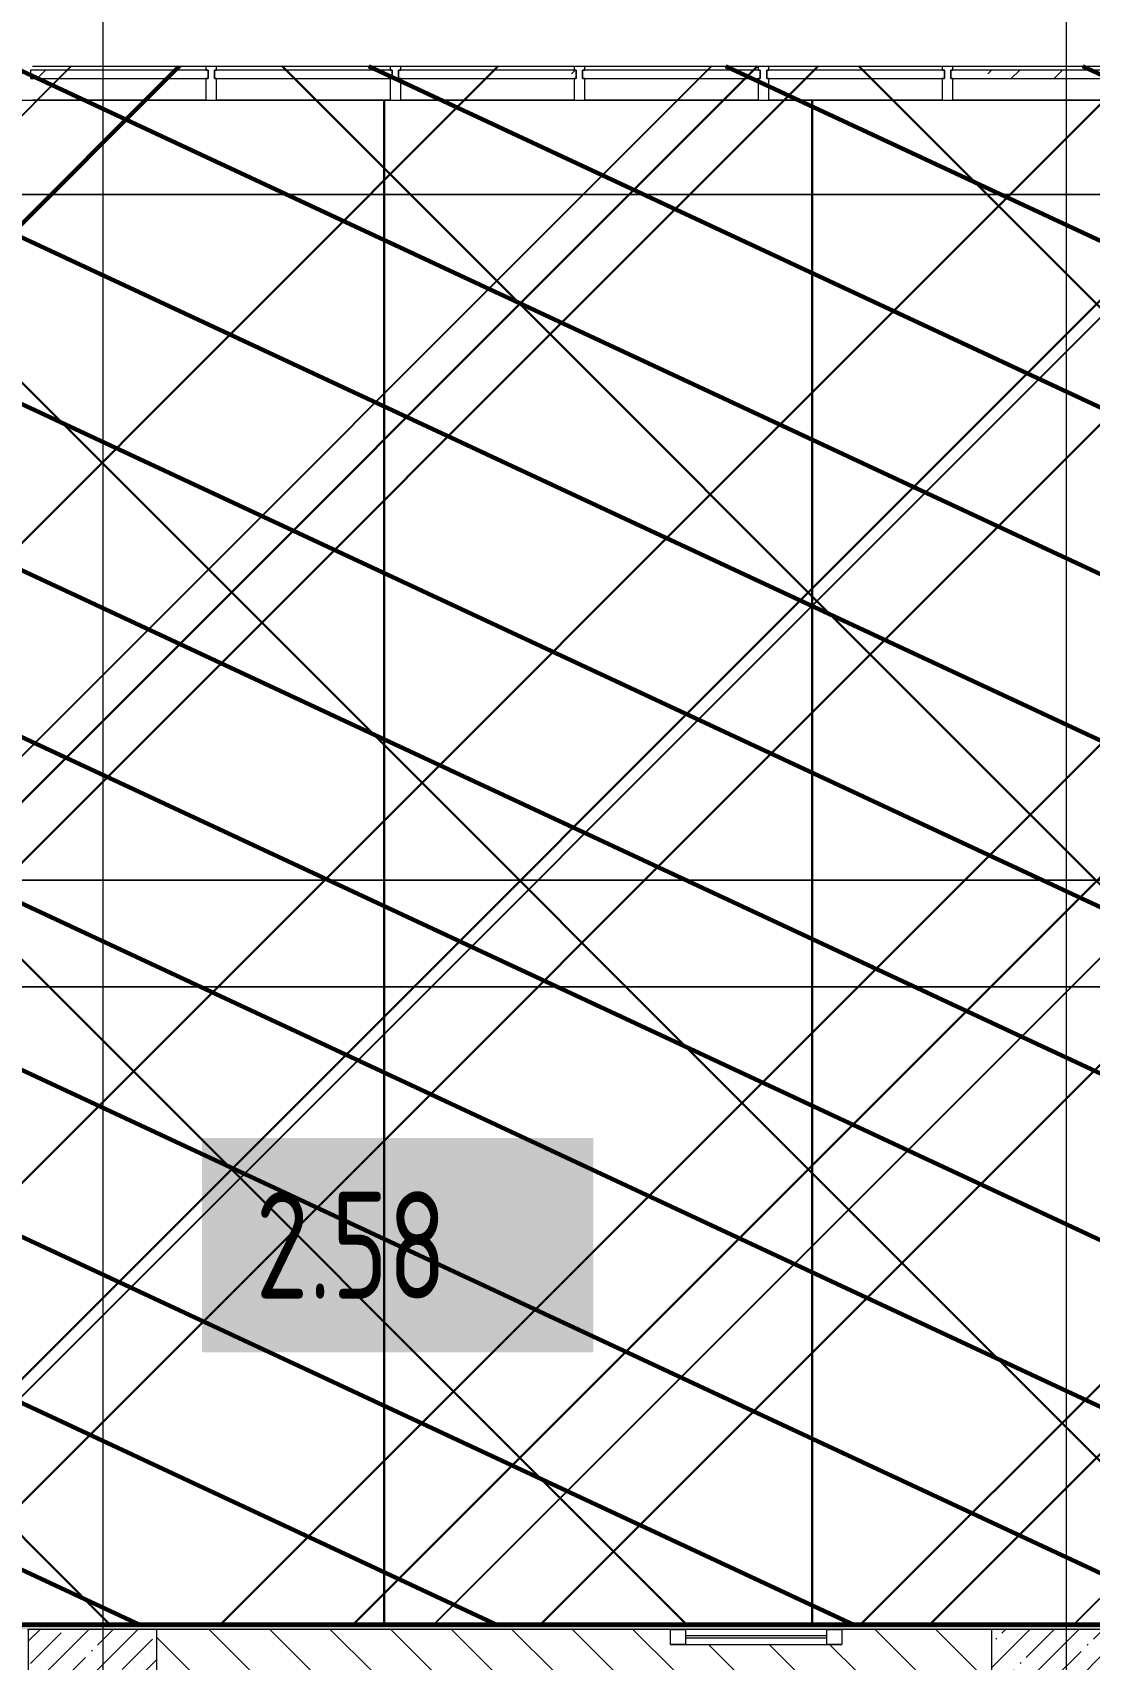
# Model space of a CAD drawing. Header units: millimetres. Extents: x -164500 to 426394, y -51911 to 102118.
# Drawn here: x 156452 to 161390, y 7759 to 15357 of the extents above; entities that cross this region are included whole.
import ezdxf

# ---------------------------------------------------------------- set-up
doc = ezdxf.new("R2010")
doc.units = ezdxf.units.MM
doc.linetypes.add('Осевая', pattern=[6350, 1270, -952.5, 3175, -952.5])
for name, color, linetype, lineweight in [('0) шлифовка', 5, 'Continuous', 60), ('1.4) Плинтус ПЛ-4', 6, 'Continuous', 60), ('5.3) Л-7 Линолеум 4 вып', 230, 'Continuous', 30), ('7.5) НЗ Линолеум Темпо ПЛЮС', 134, 'Continuous', 30), ('A-FLOR', 7, 'Continuous', 9), ('A-GLAZ', 7, 'Continuous', 9), ('A-GLAZ-1', 7, 'Continuous', 5), ('A-GLAZ-CURT', 7, 'Continuous', 9), ('A-GLAZ-CURT-1', 7, 'Continuous', 5), ('A-GLAZ-CURT-2', 7, 'Continuous', 20), ('A-GLAZ-CWMG', 7, 'Continuous', 9), ('A-GLAZ-CWMG-1', 7, 'Continuous', 20), ('A-WALL', 7, 'Continuous', 5), ('I-WALL', 7, 'Continuous', 5), ('S-COLS', 7, 'Continuous', 9), ('S-COLS-1', 7, 'Continuous', 5), ('Оси', 7, 'Continuous', 9), ('Оси-2', 7, 'Осевая', 9)]:
    doc.layers.add(name, color=color, linetype=linetype, lineweight=lineweight)
doc.layers.add('2) защита вин плитк', color=6, linetype='Continuous')
doc.layers.add('3.2.3) П-13.2', color=6, linetype='Continuous')
doc.layers.add('A-WALL-1', color=9, linetype='Continuous', lineweight=5, true_color=0x808080)
doc.styles.add('СПДС', font='ГОСТ тип А.ttf', dxfattribs={"width": 0.9})

# ---------------------------------------------------------------- blocks, each defined once
blk = doc.blocks.new('BSC_Колонна _Прямоугольная - 600х600-V411-Объем проектирования 2 этажа')
at = {"layer": 'S-COLS-1'}
h = blk.add_hatch(dxfattribs=at)
h.set_pattern_fill('FP_158', color=256, style=0, pattern_type=2)
h.set_pattern_definition([(45, (-7960, -7600), (-114.0493, 114.0493), []), (45, (-7845.95, -7600), (-114.0493, 114.0493), [201.613, -40.323, 6.706, -33.617])])
h.paths.add_polyline_path([(139.8, -300), (300, -300), (300, 300), (-300, 300), (-300, -300), (102.2, -300)])
for p, q in [((300, 300), (-300, 300)), ((-300, 300), (-300, -300)), ((300, -300), (300, 300)), ((-300, -300), (300, -300))]:
    blk.add_line(p, q, dxfattribs=at)
blk = doc.blocks.new('BSC_Колонна _Прямоугольная - 600х600-20441433-Объем проектирования 2 этажа')
at = {"layer": 'S-COLS-1'}
h = blk.add_hatch(dxfattribs=at)
h.set_pattern_fill('FP_175', color=256, style=0, pattern_type=2)
h.set_pattern_definition([(45, (-12460, -7600), (-114.0493, 114.0493), []), (45, (-12345.95, -7600), (-114.0493, 114.0493), [201.612, -40.322, 6.706, -33.617])])
h.paths.add_polyline_path([(300, -300), (300, 300), (-300, 300), (-300, -300), (150, -300)])
for p, q in [((300, 300), (-300, 300)), ((-300, 300), (-300, -300)), ((300, -300), (300, 300)), ((-300, -300), (300, -300))]:
    blk.add_line(p, q, dxfattribs=at)
blk = doc.blocks.new('Системная панель - Стекло - 40мм-23997899-Объем проектирования 2 этажа')
at = {"layer": 'A-GLAZ-CURT-2'}
for p, q in [((415, 0), (-415, 0)), ((-415, 0), (-415, -40)), ((415, -40), (415, 0)), ((-415, -40), (415, -40))]:
    blk.add_line(p, q, dxfattribs=at)
blk = doc.blocks.new('Прямоугольный импост - Импост структурный с накладкой - 160мм-23771909-Объем проектирования 2 этажа')
at = {"layer": 'A-GLAZ-CWMG'}
for p, q in [((11930, 15200), (11120, 15200)), ((11930, 15043), (11120, 15043))]:
    blk.add_line(p, q, dxfattribs=at)
blk = doc.blocks.new('Прямоугольный импост - Импост структурный с накладкой - 160мм-23997894-Объем проектирования 2 этажа')
at = {"layer": 'A-GLAZ-CWMG-1'}
for p, q in [((-25, 40), (-25, 140)), ((-25, 140), (25, 140)), ((25, 140), (25, 40)), ((-15, 40), (-25, 40)), ((-25, -17), (-25, 0)), ((-25, 0), (-15, 0)), ((-15, 0), (-15, 40)), ((15, 40), (15, 0)), ((25, 40), (15, 40)), ((15, 0), (25, 0)), ((25, 0), (25, -17)), ((25, -17), (-25, -17))]:
    blk.add_line(p, q, dxfattribs=at)
blk = doc.blocks.new('Системная панель - Стекло - 40мм-V433-Объем проектирования 2 этажа')
at = {"layer": 'A-GLAZ-CURT-2'}
for p, q in [((415, 0), (-415, 0)), ((-415, 0), (-415, -40)), ((415, -40), (415, 0)), ((-415, -40), (415, -40))]:
    blk.add_line(p, q, dxfattribs=at)
blk = doc.blocks.new('Системная панель - Стекло - 40мм-V434-Объем проектирования 2 этажа')
at = {"layer": 'A-GLAZ-CURT-1'}
h = blk.add_hatch(dxfattribs=at)
h.set_pattern_fill('FP_208', color=256, style=0, pattern_type=2)
h.set_pattern_definition([(45, (-10005, -14983), (-565.685, 565.685), [400, -1200]), (45, (-10405, -15183), (-565.685, 565.685), [1200, -400]), (45, (-9605, -15383), (-565.685, 565.685), [400, -1200])])
h.paths.add_polyline_path([(415, -40), (415, 0), (-415, 0), (-415, -40), (405, -40)])
at = {"layer": 'A-GLAZ-CURT-2'}
for p, q in [((415, 0), (-415, 0)), ((-415, 0), (-415, -40)), ((415, -40), (415, 0)), ((-415, -40), (415, -40))]:
    blk.add_line(p, q, dxfattribs=at)
blk = doc.blocks.new('Системная панель - Стекло - 40мм-V435-Объем проектирования 2 этажа')
at = {"layer": 'A-GLAZ-CURT-1'}
h = blk.add_hatch(dxfattribs=at)
h.set_pattern_fill('FP_209', color=256, style=0, pattern_type=2)
h.set_pattern_definition([(45, (-8285, -14983), (-565.685, 565.685), [400, -1200]), (45, (-8685, -15183), (-565.685, 565.685), [1200, -400]), (45, (-7885, -15383), (-565.685, 565.685), [400, -1200])])
h.paths.add_polyline_path([(415, -40), (415, 0), (-415, 0), (-415, -40), (405, -40)])
at = {"layer": 'A-GLAZ-CURT-2'}
for p, q in [((415, 0), (-415, 0)), ((-415, 0), (-415, -40)), ((415, -40), (415, 0)), ((-415, -40), (415, -40))]:
    blk.add_line(p, q, dxfattribs=at)
blk = doc.blocks.new('Системная панель - Стекло - 40мм-V436-Объем проектирования 2 этажа')
at = {"layer": 'A-GLAZ-CURT-1'}
h = blk.add_hatch(dxfattribs=at)
h.set_pattern_fill('FP_210', color=256, style=0, pattern_type=2)
h.set_pattern_definition([(45, (-12585, -14983), (-565.685, 565.685), [400, -1200]), (45, (-12985, -15183), (-565.685, 565.685), [1200, -400]), (45, (-12185, -15383), (-565.685, 565.685), [400, -1200])])
h.paths.add_polyline_path([(415, -40), (415, 0), (-415, 0), (-415, -40), (405, -40)])
at = {"layer": 'A-GLAZ-CURT-2'}
for p, q in [((415, 0), (-415, 0)), ((-415, 0), (-415, -40)), ((415, -40), (415, 0)), ((-415, -40), (415, -40))]:
    blk.add_line(p, q, dxfattribs=at)
blk = doc.blocks.new('Системная панель - Стекло - 40мм-V437-Объем проектирования 2 этажа')
at = {"layer": 'A-GLAZ-CURT-1'}
h = blk.add_hatch(dxfattribs=at)
h.set_pattern_fill('FP_211', color=256, style=0, pattern_type=2)
h.set_pattern_definition([(45, (-10865, -14983), (-565.685, 565.685), [400, -1200]), (45, (-11265, -15183), (-565.685, 565.685), [1200, -400]), (45, (-10465, -15383), (-565.685, 565.685), [400, -1200])])
h.paths.add_polyline_path([(415, -40), (415, 0), (-415, 0), (-415, -40), (405, -40)])
at = {"layer": 'A-GLAZ-CURT-2'}
for p, q in [((415, 0), (-415, 0)), ((-415, 0), (-415, -40)), ((415, -40), (415, 0)), ((-415, -40), (415, -40))]:
    blk.add_line(p, q, dxfattribs=at)
blk = doc.blocks.new('120_Окно_СКБ_1Ст - 120_Окно_СКБ_1Ст 400х800 EI30-24230873-Объем проектирования 2 этажа')
at = {"layer": 'A-GLAZ'}
for p, q in [((-400, 30), (-400, 100)), ((-400, 100), (-330, 100)), ((-330, 100), (-330, 30)), ((330, 30), (330, 100)), ((330, 100), (400, 100)), ((400, 100), (400, 30)), ((-330, 30), (-400, 30)), ((400, 30), (330, 30))]:
    blk.add_line(p, q, dxfattribs=at)
at = {"layer": 'A-GLAZ-1'}
for p, q in [((400, 100), (-400, 100)), ((-400, 30), (400, 30)), ((330, 70), (-330, 70)), ((330, 60), (-330, 60))]:
    blk.add_line(p, q, dxfattribs=at)

msp = doc.modelspace()

# ---------------------------------------------------------------- hatches: boundary and pattern name
at = {"layer": '0) шлифовка', "true_color": 0x2776bb}
h = msp.add_hatch(dxfattribs=at)
h.set_pattern_fill('ANSI31', color=152, scale=222, angle=110)
h.set_pattern_definition([(155, (149298.1, 20823.34), (-297.882, -638.81), [])])
h.paths.add_polyline_path([(162332.033, 15200), (155553.123, 15200), (155553.123, 13999), (153132.123, 13999), (153132.123, 7921), (162332.033, 7921)])
at = {"layer": '2) защита вин плитк'}
h = msp.add_hatch(dxfattribs=at)
h.set_pattern_fill('ANSI31', color=256, scale=600)
h.set_pattern_definition([(45, (149298.1, 20823.3), (-1347.04, 1347.04), [])])
h.paths.add_polyline_path([(162332.033, 15200), (155553.123, 15200), (155553.123, 13999), (153132.123, 13999), (153132.123, 7921), (162332.033, 7921)])
at = {"layer": '3.2.3) П-13.2'}
h = msp.add_hatch(dxfattribs=at)
h.set_pattern_fill('ANSI32', color=256, scale=222)
h.set_pattern_definition([(45, (149298.1, 20823.3), (-1495.21, 1495.21), []), (45, (150295, 20823.3), (-1495.2, 1495.2), [])])
h.paths.add_polyline_path([(162332.033, 15200), (155553.123, 15200), (155553.123, 13999), (153132.123, 13999), (153132.123, 7921), (162332.033, 7921)])
at = {"layer": '5.3) Л-7 Линолеум 4 вып'}
h = msp.add_hatch(dxfattribs=at)
h.set_pattern_fill('ANSI37', color=256, scale=600)
h.set_pattern_definition([(45, (149298.1, 20823.3), (-1347.04, 1347.04), []), (135, (149298.1, 20823.3), (-1347.04, -1347.04), [])])
h.paths.add_polyline_path([(162332.033, 15200), (155553.123, 15200), (155553.123, 13999), (153132.123, 13999), (153132.123, 7921), (162332.033, 7921)])
at = {"layer": '7.5) НЗ Линолеум Темпо ПЛЮС'}
h = msp.add_hatch(dxfattribs=at)
h.set_pattern_fill('ANSI31', color=256, scale=333)
h.set_pattern_definition([(45, (149298.1, 20823.3), (-747.606, 747.606), [])])
h.paths.add_polyline_path([(162332.033, 15200), (155553.123, 15200), (155553.123, 13999), (153132.123, 13999), (153132.123, 7921), (162332.033, 7921)])
at = {"layer": 'I-WALL'}
h = msp.add_hatch(dxfattribs=at)
h.set_pattern_fill('FP_191', color=256, style=0, pattern_type=2)
h.set_pattern_definition([(0, (148772.123, -0.94), (243.84, 60.96), [20.117, -162.763, 20.117, -162.763, -975.36]), (0, (148772.123, -0.94), (243.84, 60.96), [-365.76, 20.117, -345.643, 20.117, -162.763, -426.72]), (0, (148772.123, -0.94), (243.84, 60.96), [-914.4, 20.117, -101.803, 20.117, -284.683]), (120, (148863.563, 29.54), (-174.7129, 180.69163), [20.117, -162.763, 20.117, -162.763, -975.36]), (120, (148863.563, 29.54), (-174.7129, 180.69163), [-365.76, 20.117, -345.643, 20.117, -162.763, -426.72]), (120, (148863.563, 29.54), (-174.7129, 180.69163), [-914.4, 20.117, -101.803, 20.117, -284.683]), (240, (148894.043, 151.46), (-69.1271, -241.65163), [20.117, -162.763, 20.117, -162.763, -975.36]), (240, (148894.043, 151.46), (-69.1271, -241.65163), [-365.76, 20.117, -345.643, 20.117, -162.763, -426.72]), (240, (148894.043, 151.46), (-69.1271, -241.65163), [-914.4, 20.117, -101.803, 20.117, -284.683])])
h.paths.add_polyline_path([(159725.22, 7899.059), (162332.033, 7899.059), (162332.033, 7919.059), (155302.123, 7919.059), (155302.123, 7899.059), (159432.123, 7899.059)])
h.paths.add_polyline_path([(152502.123, 7899.059), (152802.123, 7899.059), (152802.123, 7919.059), (152057.123, 7919.059), (152057.123, 7907.059), (152112.123, 7907.059), (152112.123, 7899.059), (152497.877, 7899.059)])
h.paths.add_polyline_path([(168532.123, 7899.059), (168782.123, 7899.059), (168782.123, 7919.059), (163772.033, 7919.059), (163772.033, 7899.059), (168398.033, 7899.059)])
h.paths.add_polyline_path([(150223.552, 7899.059), (150602.123, 7900.847), (150602.123, 7907.059), (150657.123, 7907.059), (150657.123, 7919.059), (150042.123, 7919.059), (150042.123, 7899.059)])
h = msp.add_hatch(dxfattribs=at)
h.set_pattern_fill('FP_23', color=256, style=0, pattern_type=2)
h.set_pattern_definition([(135, (148772.12, -0.94), (-141.4214, -141.4214), [])])
h.paths.add_polyline_path([(162332.033, 7699.059), (162332.033, 7899.059), (161532.123, 7899.059), (161532.123, 7699.059), (161552.123, 7699.059)])
h.paths.add_polyline_path([(163941.41, 7699.059), (165432.123, 7699.059), (165432.123, 7899.059), (163772.033, 7899.059), (163772.033, 7699.059)])
h.paths.add_polyline_path([(160252.123, 7699.059), (160932.123, 7699.059), (160932.123, 7899.059), (160232.123, 7899.059), (160232.123, 7829.059), (159432.123, 7829.059), (159432.123, 7899.059), (157032.123, 7899.059), (157032.123, 7699.059), (160232.123, 7699.059)])
h.paths.add_polyline_path([(156432.123, 7699.059), (156432.123, 7899.059), (155302.123, 7899.059), (155302.123, 7699.059), (156412.123, 7699.059)])
h.paths.add_polyline_path([(152502.123, 7699.059), (152802.123, 7699.059), (152802.123, 7899.059), (152502.123, 7899.059)])

# ---------------------------------------------------------------- linework, layer by layer
at = {"layer": '1.4) Плинтус ПЛ-4'}
msp.add_line((162332.033, 7920.059), (155302.123, 7920.059), dxfattribs=at)
at = {"layer": '7.5) НЗ Линолеум Темпо ПЛЮС'}
for points in [[(158094.931, 7918.059), (158094.931, 15038.059)], [(160094.931, 7918.059), (160094.931, 15038.059)]]:
    msp.add_lwpolyline(points, dxfattribs=at)
at = {"layer": 'A-FLOR'}
for p, q in [((162482.123, 15040), (155552.123, 15040)), ((162482.123, 15039.059), (155552.123, 15039.059)), ((162462.38, 14600), (155552.123, 14600)), ((162462.38, 14599.059), (155552.123, 14599.059)), ((155552.123, 11400), (162462.38, 11400)), ((155552.123, 11399.059), (162462.38, 11399.059)), ((162462.38, 10900), (155552.123, 10900)), ((162462.38, 10899.059), (155552.123, 10899.059))]:
    msp.add_line(p, q, dxfattribs=at)
at = {"layer": 'A-WALL'}
for p, q in [((159432.123, 7899.059), (157032.123, 7899.059)), ((160932.123, 7899.059), (160232.123, 7899.059))]:
    msp.add_line(p, q, dxfattribs=at)
at = {"layer": 'A-WALL-1'}
msp.add_line((162332.033, 7919.059), (155302.123, 7919.059), dxfattribs=at)
at = {"layer": 'Оси'}
for points in [[(156782.123, -1907.2), (156782.123, 3092.8), (156782.123, 22397.13), (156782.123, 27397.13)], [(161282.123, -1907.2), (161282.123, 3092.8), (161282.123, 22397.13), (161282.123, 27397.13)]]:
    msp.add_lwpolyline(points, dxfattribs=at)
at = {"layer": 'Оси-2'}
for p, q in [((156782.123, 3093.741), (156782.123, 22398.071)), ((161282.123, 3093.741), (161282.123, 22398.071))]:
    msp.add_line(p, q, dxfattribs=at)

# ---------------------------------------------------------------- block references
at = {"layer": 'A-GLAZ', "color": 3}
msp.add_blockref('120_Окно_СКБ_1Ст - 120_Окно_СКБ_1Ст 400х800 EI30-24230873-Объем проектирования 2 этажа', (159832.123, 7799.059), dxfattribs=at)
at = {"layer": 'A-GLAZ-CURT'}
for name, p in [('Системная панель - Стекло - 40мм-V435-Объем проектирования 2 этажа', (156857.123, 15182.059)), ('Системная панель - Стекло - 40мм-V433-Объем проектирования 2 этажа', (157717.123, 15182.059)), ('Системная панель - Стекло - 40мм-V434-Объем проектирования 2 этажа', (158577.123, 15182.059)), ('Системная панель - Стекло - 40мм-V437-Объем проектирования 2 этажа', (159437.123, 15182.059)), ('Системная панель - Стекло - 40мм-23997899-Объем проектирования 2 этажа', (160297.123, 15182.059)), ('Системная панель - Стекло - 40мм-V436-Объем проектирования 2 этажа', (161157.123, 15182.059))]:
    msp.add_blockref(name, p, dxfattribs=at)
at = {"layer": 'A-GLAZ-CWMG'}
for p in [(145332.123, -0.941), (146192.123, -0.941), (147052.123, -0.941), (147912.123, -0.941), (148772.123, -0.941), (149632.123, -0.941)]:
    msp.add_blockref('Прямоугольный импост - Импост структурный с накладкой - 160мм-23771909-Объем проектирования 2 этажа', p, dxfattribs=at)
at = {"layer": 'A-GLAZ-CWMG', "extrusion": (0, 0, -1), "rotation": 180}
for p in [(-157287.123, 15182.059), (-158147.123, 15182.059), (-159007.123, 15182.059), (-159867.123, 15182.059), (-160727.123, 15182.059)]:
    msp.add_blockref('Прямоугольный импост - Импост структурный с накладкой - 160мм-23997894-Объем проектирования 2 этажа', p, dxfattribs=at)
at = {"layer": 'S-COLS'}
for name, p in [('BSC_Колонна _Прямоугольная - 600х600-V411-Объем проектирования 2 этажа', (156732.123, 7599.059)), ('BSC_Колонна _Прямоугольная - 600х600-20441433-Объем проектирования 2 этажа', (161232.123, 7599.059))]:
    msp.add_blockref(name, p, dxfattribs=at)

# ---------------------------------------------------------------- texts
at = {"insert": (157494.469, 9944.164), "char_height": 500, "width": 1327.5945, "attachment_point": 1, "style": 'СПДС', "bg_fill": 1, "box_fill_scale": 1.5, "bg_fill_color": 7, "bg_fill_true_color": 16777215, "bg_fill_transparency": 0}
msp.add_mtext('2.58', dxfattribs=at)

doc.saveas('drawing.dxf')
